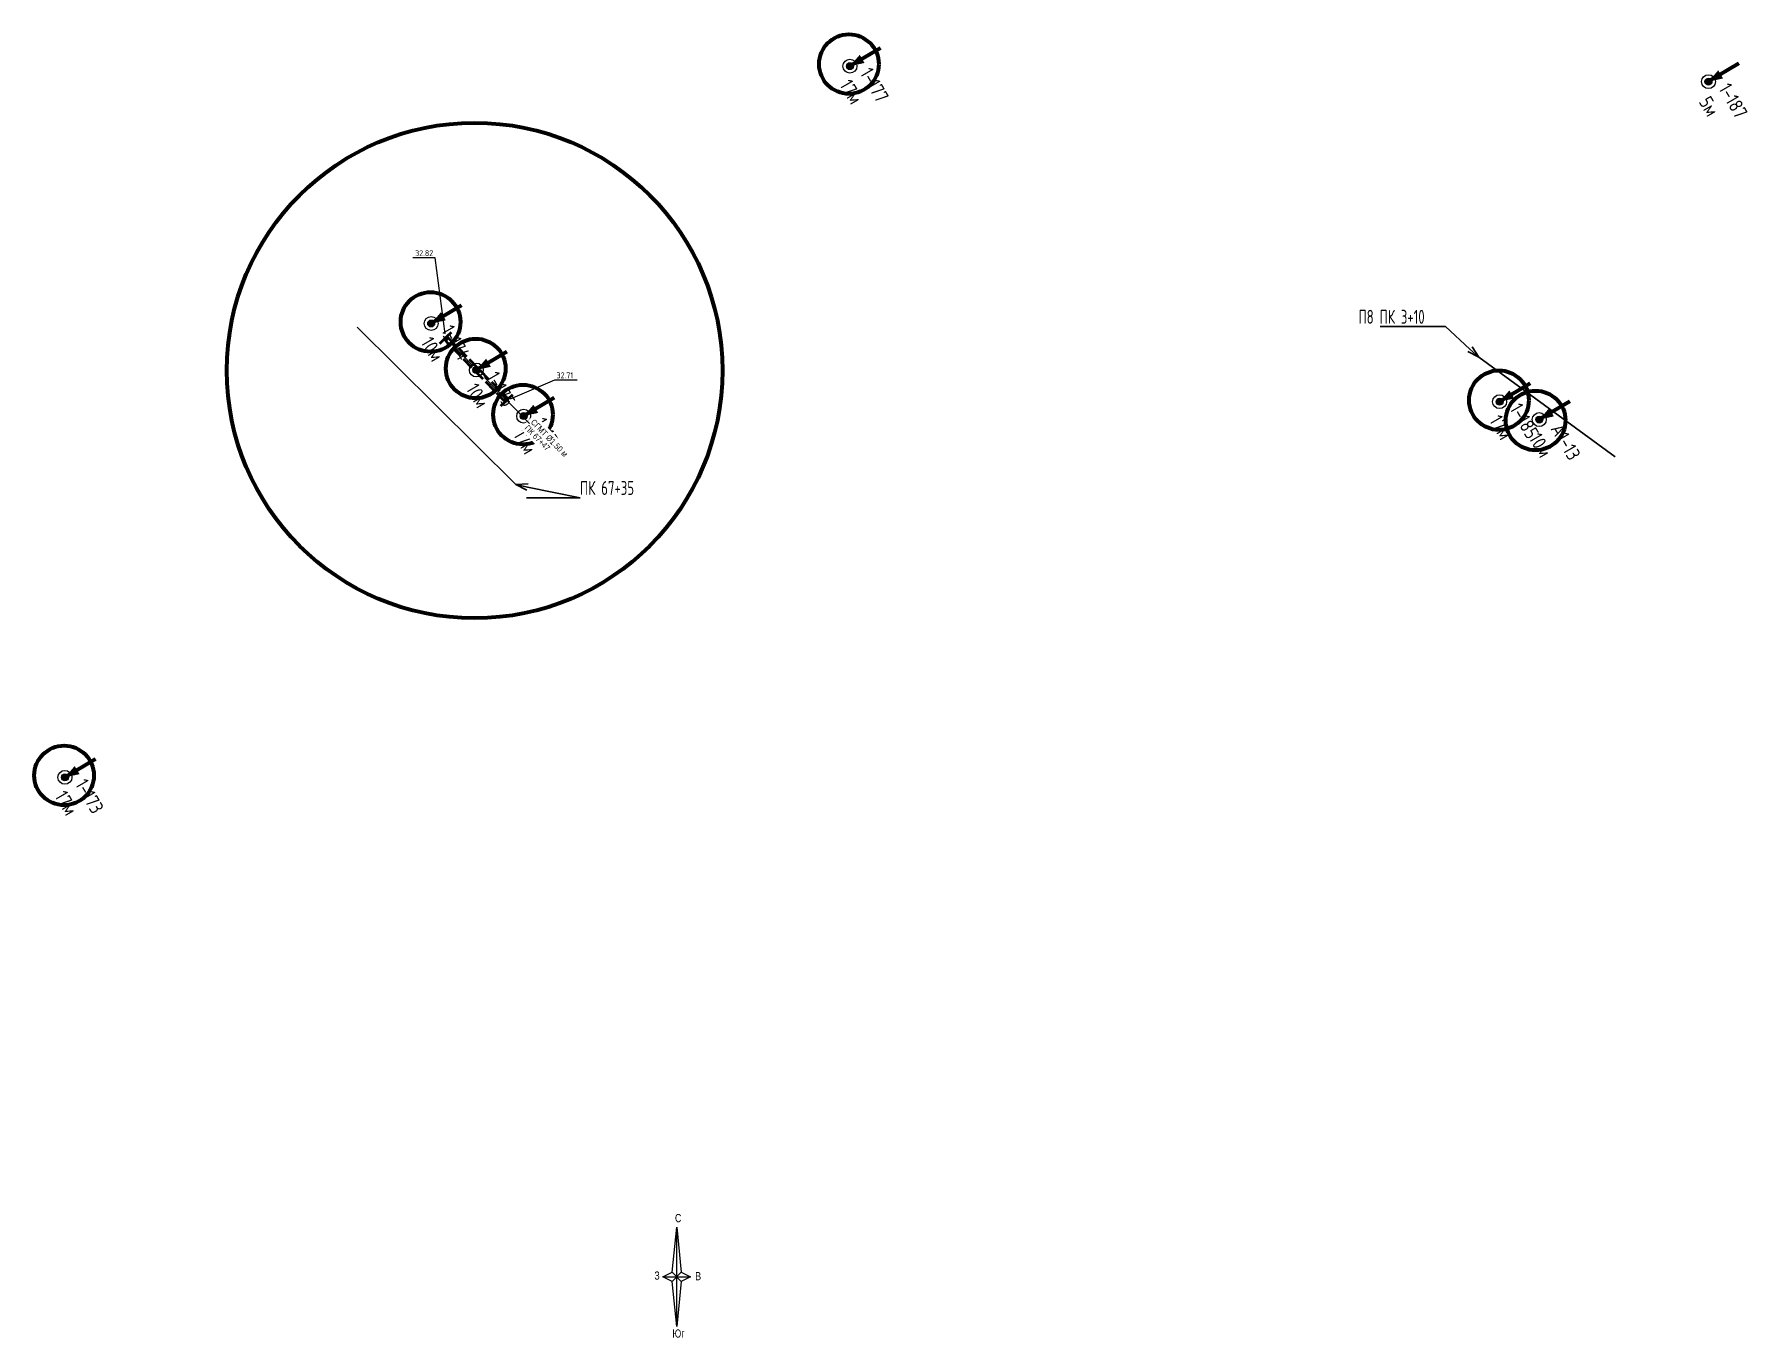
# Model space of a CAD drawing. Header units: metres. Extents: x 1267698 to 1279776, y 339473 to 349577.
# Drawn here: x 1269945.1 to 1270376.2, y 339616.4 to 339944.4 of the extents above; entities that cross this region are included whole.
import ezdxf
from ezdxf import colors
from ezdxf.entities.mleader import LeaderData, LeaderLine
from ezdxf.enums import TextEntityAlignment as Align
from ezdxf.math import Vec2, Vec3

# ---------------------------------------------------------------- set-up
doc = ezdxf.new("R2010")
doc.units = ezdxf.units.M
doc.linetypes.add('Труба', pattern=[4, 3, -1])
doc.linetypes.add('ШтрихпунктирУтолщ', pattern=[12, 8, -2, 0, -2])
for name, color, linetype, lineweight in [('_ИГЕОЛ поперечники ОХ', 3, 'Continuous', 30), ('Водопропускные Трубы_ОХ_Выноска', 7, 'Continuous', 30), ('ВодопропускныеТрубы_ОХ', 160, 'Труба', 50)]:
    doc.layers.add(name, color=color, linetype=linetype, lineweight=lineweight)
doc.layers.add('_ИГЕОЛ Пробуренные ТСЗ+', color=250, linetype='Continuous', lineweight=100, plot=False)
for name, color, linetype in [('_Скважины', 5, 'Continuous'), ('_Точки опытных наблюдений', 4, 'Continuous'), ('Decoration', 7, 'Continuous')]:
    doc.layers.add(name, color=color, linetype=linetype)
doc.styles.add('RS', font='romans.shx', dxfattribs={"width": 0.64})
doc.styles.add('TITLE', font='arial.ttf', dxfattribs={"width": 0.8})
doc.styles.add('VNIPISIMPLEXCUR', font='simplex.shx', dxfattribs={"width": 0.8, "oblique": 15})
doc.styles.add('ГОСТ 2.304', font='CS_Gost2304.shx')

# ---------------------------------------------------------------- blocks, each defined once
blk = doc.blocks.new('ИИ25001')
at = {"linetype": 'Continuous', "lineweight": 25}
h = blk.add_hatch(color=0, dxfattribs=at)
edge = h.paths.add_edge_path()
edge.add_arc((0, 0), 0.5, 359.64, 719.64)
at = {"layer": '_Точки опытных наблюдений', "linetype": 'Continuous', "lineweight": 70}
h = blk.add_hatch(color=5, dxfattribs=at)
h.dxf.hatch_style = 1
h.paths.add_polyline_path([(-0.03, 2.04), (-0.71, 2.03), (0, 0)])
h.paths.add_polyline_path([(0.65, 2.05), (-0.03, 2.04), (0, 0)])
at = {"color": 0, "linetype": 'Continuous', "lineweight": 25}
for radius in [1, 0.5]:
    blk.add_circle((0, 0), radius, dxfattribs=at)
at = {"layer": '_Точки опытных наблюдений', "color": 5, "linetype": 'Continuous', "lineweight": 70}
blk.add_line((-0.07, 5.1), (0, 0), dxfattribs=at)
at = {"color": 253, "linetype": 'Continuous', "style": 'VNIPISIMPLEXCUR', "oblique": 15, "width": 0.8, "flags": 1}
for tag, p in [('DATE', (-2.5, -0.8)), ('NOTE1', (-2.5, -3.2)), ('NOTE2', (-2.5, -5.6))]:
    blk.add_attdef(tag, text='', height=1.6, dxfattribs=at).set_placement(p, align=Align.RIGHT)
at = {"layer": '_Скважины', "color": 0, "linetype": 'Continuous', "lineweight": 50, "transparency": 33554687, "style": 'RS', "width": 0.64}
blk.add_attdef('NUMBER_001', (1.02, 0.7), '', height=2, dxfattribs=at)
at = {"layer": '_Скважины', "color": 0, "linetype": 'Continuous', "lineweight": 100, "style": 'VNIPISIMPLEXCUR', "oblique": 15, "width": 0.8}
for tag, p in [('EGWL', (38.32, 0.7)), ('TFS', (19.08, -1)), ('FS', (14.22, -2.7)), ('AGWL', (36.59, -2.7)), ('STS', (2, -5.2))]:
    blk.add_attdef(tag, p, '', height=2, dxfattribs=at)
at = {"layer": '_Скважины', "color": 0, "linetype": 'Continuous', "lineweight": 50, "style": 'RS', "width": 0.64}
blk.add_attdef('HEIGHT_001', (1.02, -2.7), '', height=2, dxfattribs=at)
blk = doc.blocks.new('_Open30')
at = {"color": 0, "linetype": 'ByBlock', "lineweight": -2}
for p, q in [((-1, 0.267949), (0, 0)), ((0, 0), (-1, -0.267949)), ((0, 0), (-1, 0))]:
    blk.add_line(p, q, dxfattribs=at)
blk = doc.blocks.new('указатель севера')
for p, q in [((-3.44, 10.26), (-2.28, 21.61)), ((-3.44, 7.96), (-5.74, 9.11)), ((-1.13, 10.26), (1.17, 9.11)), ((-1.13, 7.96), (-2.28, -3.39))]:
    blk.add_line(p, q)
for points in [[(-2.28, 21.61), (-1.13, 10.26)], [(-2.28, -3.39), (-2.28, 21.61)], [(-5.74, 9.11), (-3.44, 10.26)], [(-5.74, 9.11), (1.17, 9.11)], [(-1.13, 10.26), (-3.44, 7.96)], [(-3.44, 10.26), (-1.13, 7.96)], [(1.17, 9.11), (-1.13, 7.96)], [(-2.28, -3.39), (-3.44, 7.96)]]:
    blk.add_lwpolyline(points)
at = {"width": 0.8}
for s, height, p in [('С', 2.06, (-2.71, 22.84)), ('З', 2.06, (-7.9, 8.38)), ('В', 2.06, (2.39, 8.23)), ('Юг', 2.058, (-3.36, -6.2))]:
    blk.add_text(s, height=height, dxfattribs=at).set_placement(p)
blk = doc.blocks.new('*U86')
at = {"linetype": 'Труба'}
blk.add_lwpolyline([(-26.42, -2), (-26.42, -0.5), (-26.42, 0.5), (-26.42, 2), (-26.42, 0.5), (-4.42, 0.5), (-4.42, 2), (-4.42, 0.5), (-4.42, -0.5), (-4.42, -2), (-4.42, -0.5), (-26.42, -0.5)], dxfattribs=at)
at = {"color": 7, "linetype": 'ШтрихпунктирУтолщ', "lineweight": 9}
blk.add_lwpolyline([(-26.42, 0), (-4.42, 0)], dxfattribs=at)
blk = doc.blocks.new('_None')
blk = doc.blocks.new('выноска')
at = {"ltscale": 100}
for p, q in [((0.53, -0.53), (-0.53, 0.53)), ((-0.53, -0.53), (0.53, 0.53))]:
    blk.add_line(p, q, dxfattribs=at)
blk = doc.blocks.new('2024-01-13-трубы')
at = {"layer": 'ВодопропускныеТрубы_ОХ', "rotation": 134.3985465140584}
blk.add_blockref('*U86', (1270045.48, 339871.11), dxfattribs=at)
ml = blk.add_multileader_mtext('Standard')
ml.set_content('32.82', color=256, style='ГОСТ 2.304')
ml.set_leader_properties()
ml.set_arrow_properties(name='выноска')
ml.build(insert=Vec2(0, 0))
ml.multileader.update_dxf_attribs({"text_left_attachment_type": 5, "text_right_attachment_type": 5, "dogleg_length": 0.36, "arrow_head_size": 1})
ctx = ml.context
ctx.base_point, ctx.char_height, ctx.arrow_head_size, ctx.landing_gap_size = Vec3(1270040.77, 339888.11), 1.5, 1, 0.1
ctx.left_attachment, ctx.right_attachment, ctx.text_align_type = 5, 5, 2
notes = []
notes.append((ctx, [(0, (1, 1, 0), (1270045.94, 339888.11), (-1, 0), 0.36, [(0, [(1270048.58, 339867.95)], 0, [])])]))
ctx.mtext.insert, ctx.mtext.alignment = Vec3(1270045.48, 339890.03), 3
for ctx, leaders in notes:
    for number, flags, end, landing, length, lines in leaders:
        leader = LeaderData()
        leader.index, (leader.has_last_leader_line, leader.has_dogleg_vector, leader.attachment_direction) = number, flags
        leader.last_leader_point, leader.dogleg_vector, leader.dogleg_length = Vec3(end), Vec3(landing), length
        for number, points, colour, breaks in lines:
            line = LeaderLine()
            line.index, line.vertices, line.color, line.breaks = number, Vec3.list(points), colors.encode_raw_color(colour), breaks
            leader.lines.append(line)
        ctx.leaders.append(leader)
at = {"layer": 'Водопропускные Трубы_ОХ_Выноска'}
ml = blk.add_multileader_mtext('Standard', dxfattribs=at)
ml.set_content('СГМТ %%c1.50 м\\PПК 67+47', color=256, style='TITLE')
ml.set_leader_properties()
ml.set_arrow_properties(name='NONE')
ml.build(insert=Vec2(0, 0))
ml.multileader.update_dxf_attribs({"has_dogleg": 0, "text_left_attachment_type": 6, "text_right_attachment_type": 5, "dogleg_length": 0.36, "arrow_head_size": 0})
ctx = ml.context
ctx.base_point, ctx.char_height, ctx.arrow_head_size, ctx.landing_gap_size, ctx.plane_origin, ctx.plane_x_axis, ctx.plane_y_axis = Vec3(1270069.68, 339846.41), 1.5, 0, 0, Vec3(1270116.72, 339848.27), Vec3(0.696881, -0.717187), Vec3(0.717187, 0.696881)
ctx.left_attachment, ctx.right_attachment = 6, 5
notes = []
notes.append((ctx, [(0, (1, 1, 0), (1270069.43, 339846.66), (0.696881, -0.717187), 0.36, [(0, [(1270063.97, 339852.23)], 0, [])])]))
ctx.mtext.insert, ctx.mtext.text_direction, ctx.mtext.rotation, ctx.mtext.line_spacing_factor, ctx.mtext.flow_direction = Vec3(1270070.97, 339847.66), Vec3(0.696881, -0.717187), 5.483429, 0.85, 5
ctx.mtext.has_bg_fill, ctx.mtext.bg_color, ctx.mtext.bg_scale_factor, ctx.mtext.bg_transparency, ctx.mtext.use_window_bg_color = 1, -1027028792, 1.5, 0, 1
for ctx, leaders in notes:
    for number, flags, end, landing, length, lines in leaders:
        leader = LeaderData()
        leader.index, (leader.has_last_leader_line, leader.has_dogleg_vector, leader.attachment_direction) = number, flags
        leader.last_leader_point, leader.dogleg_vector, leader.dogleg_length = Vec3(end), Vec3(landing), length
        for number, points, colour, breaks in lines:
            line = LeaderLine()
            line.index, line.vertices, line.color, line.breaks = number, Vec3.list(points), colors.encode_raw_color(colour), breaks
            leader.lines.append(line)
        ctx.leaders.append(leader)
at = {"color": 5, "lineweight": 200}
blk.add_circle((1270055.91, 339859.74), 62.34, dxfattribs=at)
ml = blk.add_multileader_mtext('Standard')
ml.set_content('32.71', color=256, style='ГОСТ 2.304')
ml.set_leader_properties()
ml.set_arrow_properties(name='выноска')
ml.build(insert=Vec2(0, 0))
ml.multileader.update_dxf_attribs({"text_left_attachment_type": 5, "text_right_attachment_type": 5, "dogleg_length": 0.36, "arrow_head_size": 1})
ctx = ml.context
ctx.base_point, ctx.char_height, ctx.arrow_head_size, ctx.landing_gap_size, ctx.plane_origin = Vec3(1270076.41, 339857.36), 1.5, 1, 0.1, Vec3(-0.06, 0.06)
ctx.left_attachment, ctx.right_attachment = 5, 5
notes = []
notes.append((ctx, [(0, (1, 1, 0), (1270076.05, 339857.36), (1, 0), 0.36, [(0, [(1270063.97, 339852.23)], 0, [])])]))
ctx.mtext.insert = Vec3(1270076.51, 339859.28)
for ctx, leaders in notes:
    for number, flags, end, landing, length, lines in leaders:
        leader = LeaderData()
        leader.index, (leader.has_last_leader_line, leader.has_dogleg_vector, leader.attachment_direction) = number, flags
        leader.last_leader_point, leader.dogleg_vector, leader.dogleg_length = Vec3(end), Vec3(landing), length
        for number, points, colour, breaks in lines:
            line = LeaderLine()
            line.index, line.vertices, line.color, line.breaks = number, Vec3.list(points), colors.encode_raw_color(colour), breaks
            leader.lines.append(line)
        ctx.leaders.append(leader)

msp = doc.modelspace()

# ---------------------------------------------------------------- linework, layer by layer
at = {"layer": '_ИГЕОЛ Пробуренные ТСЗ+'}
for centre in [(1270150.08, 339936.86), (1270044.81, 339871.96), (1270056.17, 339860.25), (1270068.07, 339848.65), (1270322.81, 339847.16, 35.42), (1269952.62, 339757.86)]:
    msp.add_circle(centre, 7.5, dxfattribs=at)

# ---------------------------------------------------------------- block references
at = {"layer": '_Скважины'}
ref = msp.add_blockref('ИИ25001', (1270150.32, 339936.33), dxfattribs=dict(at, xscale=1.75, yscale=1.75, zscale=2, rotation=299.9999999999999))
ref.add_attrib('NUMBER_001', '1-177', (1270152.73, 339934.6), dxfattribs={"color": 0, "linetype": 'Continuous', "lineweight": 50, "transparency": 33554687, "height": 3.5, "rotation": 300, "style": 'RS', "width": 0.8})
ref.add_attrib('HEIGHT_001', '17м', (1270147.58, 339931.63), dxfattribs={"color": 0, "linetype": 'Continuous', "lineweight": 50, "height": 3.5, "rotation": 300, "style": 'RS', "width": 0.8})
at = {"layer": '_Скважины', "lineweight": 50}
ref = msp.add_blockref('ИИ25001', (1270366.3, 339932.43), dxfattribs=dict(at, xscale=1.75, yscale=1.75, zscale=2, rotation=299.9999999999999))
ref.add_attrib('NUMBER_001', '1-187', (1270368.71, 339930.71), dxfattribs={"color": 0, "linetype": 'Continuous', "lineweight": 50, "transparency": 33554687, "height": 3.5, "rotation": 300, "style": 'RS', "width": 0.8})
ref.add_attrib('HEIGHT_001', '5м', (1270363.75, 339927.38), dxfattribs={"color": 0, "linetype": 'Continuous', "lineweight": 50, "height": 3.5, "rotation": 300, "style": 'RS', "width": 0.8})
at = {"layer": '_Скважины'}
ref = msp.add_blockref('ИИ25001', (1270044.97, 339871.57), dxfattribs=dict(at, xscale=1.75, yscale=1.75, zscale=2, rotation=299.9999999999999))
ref.add_attrib('NUMBER_001', '1-174', (1270047.38, 339869.85), dxfattribs={"color": 0, "linetype": 'Continuous', "lineweight": 50, "transparency": 33554687, "height": 3.5, "rotation": 300, "style": 'RS', "width": 0.8})
ref.add_attrib('HEIGHT_001', '10м', (1270042.23, 339866.87), dxfattribs={"color": 0, "linetype": 'Continuous', "lineweight": 50, "height": 3.5, "rotation": 300, "style": 'RS', "width": 0.8})
ref = msp.add_blockref('ИИ25001', (1270056.33, 339859.87), dxfattribs=dict(at, xscale=1.75, yscale=1.75, zscale=2, rotation=299.9999999999999))
ref.add_attrib('NUMBER_001', '1-175', (1270058.74, 339858.14), dxfattribs={"color": 0, "linetype": 'Continuous', "lineweight": 50, "transparency": 33554687, "height": 3.5, "rotation": 300, "style": 'RS', "width": 0.8})
ref.add_attrib('HEIGHT_001', '10м', (1270053.59, 339855.17), dxfattribs={"color": 0, "linetype": 'Continuous', "lineweight": 50, "height": 3.5, "rotation": 300, "style": 'RS', "width": 0.8})
ref = msp.add_blockref('ИИ25001', (1270313.76, 339851.9), dxfattribs=dict(at, xscale=1.75, yscale=1.75, zscale=2, rotation=299.9999999999999))
ref.add_attrib('NUMBER_001', '1-185', (1270316.17, 339850.17), dxfattribs={"color": 0, "linetype": 'Continuous', "lineweight": 50, "transparency": 33554687, "height": 3.5, "rotation": 300, "style": 'RS', "width": 0.8})
ref.add_attrib('HEIGHT_001', '17м', (1270311.02, 339847.2), dxfattribs={"color": 0, "linetype": 'Continuous', "lineweight": 50, "height": 3.5, "rotation": 300, "style": 'RS', "width": 0.8})
ref = msp.add_blockref('ИИ25001', (1270068.23, 339848.27), dxfattribs=dict(at, xscale=1.75, yscale=1.75, zscale=2, rotation=299.9999999999999))
ref.add_attrib('NUMBER_001', '1-176', (1270070.64, 339846.54), dxfattribs={"color": 0, "linetype": 'Continuous', "lineweight": 50, "transparency": 33554687, "height": 3.5, "rotation": 300, "style": 'RS', "width": 0.8})
ref.add_attrib('HEIGHT_001', '17м', (1270065.49, 339843.57), dxfattribs={"color": 0, "linetype": 'Continuous', "lineweight": 50, "height": 3.5, "rotation": 300, "style": 'RS', "width": 0.8})
at = {"layer": '_Скважины', "lineweight": 50}
ref = msp.add_blockref('ИИ25001', (1270323.74, 339847.39), dxfattribs=dict(at, xscale=1.75, yscale=1.75, zscale=2, rotation=300.0000000000001))
ref.add_attrib('NUMBER_001', 'А1-13', (1270326.48, 339845.09), dxfattribs={"color": 0, "linetype": 'Continuous', "lineweight": 50, "transparency": 33554687, "height": 3.5, "rotation": 300, "style": 'RS', "width": 0.8})
ref.add_attrib('HEIGHT_001', '10м', (1270321, 339842.69), dxfattribs={"color": 0, "linetype": 'Continuous', "lineweight": 50, "height": 3.5, "rotation": 300, "style": 'RS', "width": 0.8})
at = {"layer": '_Скважины'}
ref = msp.add_blockref('ИИ25001', (1269952.84, 339757.37), dxfattribs=dict(at, xscale=1.75, yscale=1.75, zscale=2, rotation=299.9999999999999))
ref.add_attrib('NUMBER_001', '1-173', (1269955.25, 339755.65), dxfattribs={"color": 0, "linetype": 'Continuous', "lineweight": 50, "transparency": 33554687, "height": 3.5, "rotation": 300, "style": 'RS', "width": 0.8})
ref.add_attrib('HEIGHT_001', '17м', (1269950.1, 339752.67), dxfattribs={"color": 0, "linetype": 'Continuous', "lineweight": 50, "height": 3.5, "rotation": 300, "style": 'RS', "width": 0.8})
at = {"layer": 'Decoration'}
msp.add_blockref('указатель севера', (1270109.02, 339622.59), dxfattribs=at)

# ---------------------------------------------------------------- leaders
at = {"layer": '_ИГЕОЛ поперечники ОХ'}
ml = msp.add_multileader_mtext('Standard', dxfattribs=at)
ml.set_content('П8 ПК 3+10', color=256, style='RS')
ml.set_leader_properties(color=256, linetype='Continuous', lineweight=-1)
ml.set_arrow_properties(name='OPEN30')
ml.build(insert=Vec2(0, 0))
ml.multileader.update_dxf_attribs({"has_dogleg": 0, "text_left_attachment_type": 6, "text_right_attachment_type": 6, "dogleg_length": 0, "arrow_head_size": 3})
ctx = ml.context
ctx.base_point, ctx.char_height, ctx.arrow_head_size, ctx.landing_gap_size, ctx.plane_origin, ctx.plane_x_axis, ctx.plane_y_axis = Vec3(1270272.78, 339870.81, 137.54), 3.5, 3, 0, Vec3(1269964.33, 340619.38, 137.54), Vec3(-0.816668, 0.577108), Vec3(-0.577108, -0.816668)
ctx.left_attachment, ctx.right_attachment = 6, 6
notes = []
notes.append((ctx, [(0, (1, 1, 0), (1270300.12, 339870.81, 137.54), (-1, 0), 0, [(0, [(1270308.5, 339863.11, 137.54)], 0, [])])]))
ctx.mtext.insert = Vec3(1270278.25, 339875.01, 137.54)
ctx.mtext.has_bg_fill, ctx.mtext.bg_color, ctx.mtext.bg_scale_factor, ctx.mtext.bg_transparency, ctx.mtext.use_window_bg_color = 1, -1023410175, 1.1, 0, 1
ml = msp.add_multileader_mtext('Standard', dxfattribs=at)
ml.set_content('ПК 67+35', color=256, style='RS')
ml.set_leader_properties(color=256, linetype='Continuous', lineweight=-1)
ml.set_arrow_properties(name='OPEN30')
ml.build(insert=Vec2(0, 0))
ml.multileader.update_dxf_attribs({"has_dogleg": 0, "text_left_attachment_type": 6, "text_right_attachment_type": 6, "dogleg_length": 0, "arrow_head_size": 3})
ctx = ml.context
ctx.base_point, ctx.char_height, ctx.arrow_head_size, ctx.landing_gap_size, ctx.plane_origin, ctx.plane_x_axis, ctx.plane_y_axis = Vec3(1270082.42, 339827.73, -249.02), 3.5, 3, 0, Vec3(1270251.4, 339071.34, -249.02), Vec3(0.719719, -0.694266), Vec3(0.694266, 0.719719)
ctx.left_attachment, ctx.right_attachment = 6, 6
notes.append((ctx, [(0, (1, 1, 0), (1270082.42, 339827.73, -249.02), (1, 0), 0, [(0, [(1270066.24, 339831.03, -249.02)], 0, [])])]))
ctx.mtext.insert = Vec3(1270082.42, 339831.93, -249.02)
ctx.mtext.has_bg_fill, ctx.mtext.bg_color, ctx.mtext.bg_scale_factor, ctx.mtext.bg_transparency, ctx.mtext.use_window_bg_color = 1, -1023410175, 1.1, 0, 1
for ctx, leaders in notes:
    for number, flags, end, landing, length, lines in leaders:
        leader = LeaderData()
        leader.index, (leader.has_last_leader_line, leader.has_dogleg_vector, leader.attachment_direction) = number, flags
        leader.last_leader_point, leader.dogleg_vector, leader.dogleg_length = Vec3(end), Vec3(landing), length
        for number, points, colour, breaks in lines:
            line = LeaderLine()
            line.index, line.vertices, line.color, line.breaks = number, Vec3.list(points), colors.encode_raw_color(colour), breaks
            leader.lines.append(line)
        ctx.leaders.append(leader)

# ---------------------------------------------------------------- next in the draw order: linework, layer by layer
at = {"layer": '_ИГЕОЛ поперечники ОХ', "elevation": -249.02}
for points in [[(1270066.24, 339831.03), (1270026.37, 339870.69)], [(1270308.5, 339863.11), (1270342.85, 339838.04)]]:
    msp.add_lwpolyline(points, dxfattribs=at)
at = {"layer": '_ИГЕОЛ Пробуренные ТСЗ+'}
msp.add_circle((1270313.6, 339852.28), 7.5, dxfattribs=at)

# ---------------------------------------------------------------- next in the draw order: block references
msp.add_blockref('2024-01-13-трубы', (0, 0))

doc.saveas('drawing.dxf')
